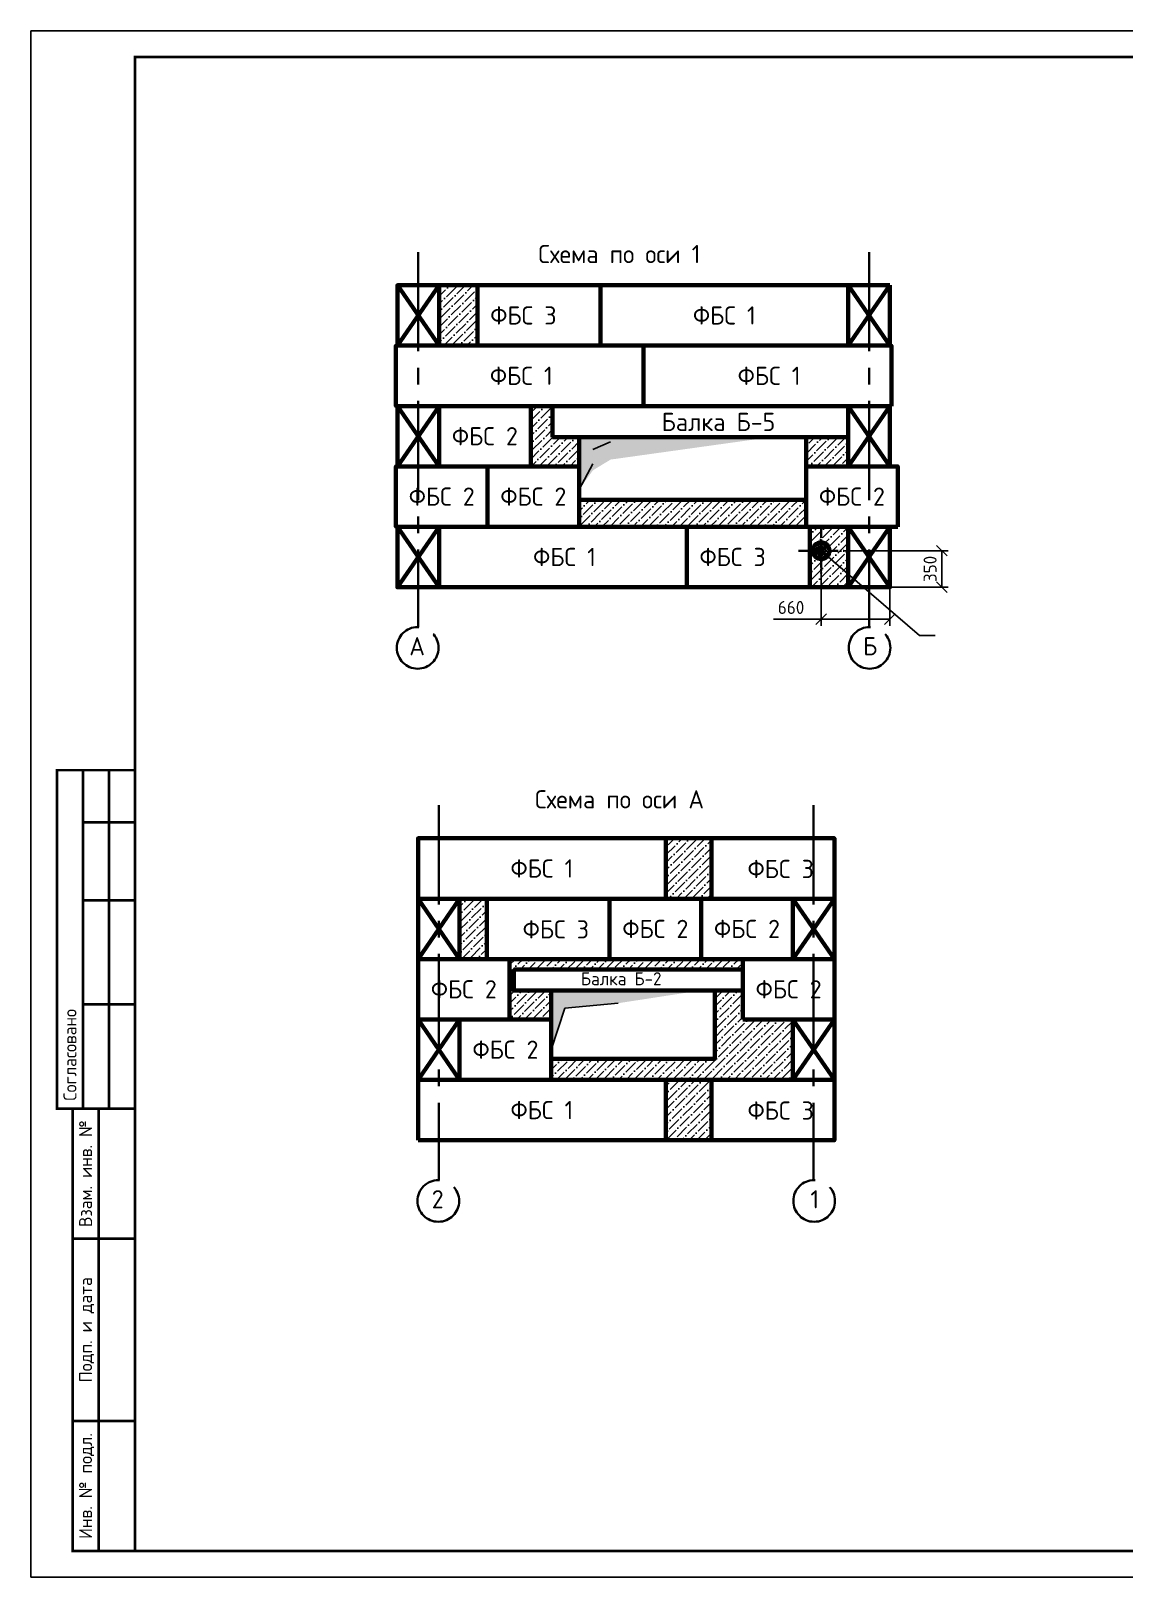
# Model space of a CAD drawing. Header units: millimetres. Extents: x 1601 to 14530, y 1157 to 12625.
# Drawn here: x 7853.9 to 8063.9, y 2825.6 to 3122.6 of the extents above; entities that cross this region are included whole.
import ezdxf
from ezdxf import colors
from ezdxf.entities.mleader import LeaderData, LeaderLine
from ezdxf.enums import TextEntityAlignment as Align
from ezdxf.math import Vec2, Vec3

# ---------------------------------------------------------------- set-up
doc = ezdxf.new("R2010")
doc.units = ezdxf.units.MM
doc.linetypes.add('осевая2', pattern=[28.575, 19.05, -3.175, 3.175, -3.175])
for name, color, linetype, lineweight in [('Осевая', 2, 'осевая2', 30), ('Основной', 1, 'Continuous', 60), ('Размер 3.5', 250, 'Continuous', 35), ('Размеры на чертеже', 250, 'Continuous', 25)]:
    doc.layers.add(name, color=color, linetype=linetype, lineweight=lineweight)
doc.styles.add('GOST', font='GOST Common.ttf')
doc.styles.get("Standard").update_dxf_attribs({"font": 'GOST Common.ttf'})
doc.dimstyles.new('М 1 к 50', dxfattribs={"dimtxt": 2.5, "dimasz": 2, "dimexe": 1.25, "dimexo": 0, "dimgap": 1, "dimtad": 1, "dimdec": 0, "dimlfac": 50, "dimzin": 0, "dimdsep": 46, "dimtxsty": 'GOST', "dimblk": 'OBLIQUE', "dimcen": 0, "dimclrd": 256, "dimclre": 256, "dimclrt": 256, "dimazin": 2, "dimtfac": 1, "dimtdec": 0, "dimtmove": 0, "dimatfit": 3, "dimldrblk": 'NONE', "dimfxl": 1.25, "dimtolj": 1, "dimtzin": 0, "dimlwd": -1, "dimlwe": -1, "dimarcsym": 2})
pattern_1 = [(45, (751.184, -348.8776), (0.55565335, 2.03739561), [2.619375, -0.523875, 0, -0.523875])]
pattern_2 = [(45, (750.848, -369.6912), (0.55565335, 2.03739561), [2.619375, -0.523875, 0, -0.523875])]

# ---------------------------------------------------------------- blocks, each defined once
blk = doc.blocks.new('*U372')
blk.add_lwpolyline([(0, 0), (420, 0), (420, -297), (0, -297)], close=True)
at = {"const_width": 0.5}
blk.add_lwpolyline([(20, -5), (415, -5), (415, -292), (20, -292)], close=True, dxfattribs=at)
for points in [[(20, -207), (5, -207), (5, -142), (20, -142)], [(10, -142), (10, -207)], [(15, -142), (15, -207)], [(10, -152), (20, -152)], [(10, -167), (20, -167)], [(10, -187), (20, -187)], [(20, -292), (8, -292), (8, -207), (20, -207)], [(13, -207), (13, -292)], [(8, -232), (20, -232)], [(8, -267), (20, -267)]]:
    blk.add_lwpolyline(points, dxfattribs=at)
at = {"style": 'GOST'}
blk.add_text('Согласовано', height=2.5, rotation=90, dxfattribs=at).set_placement((7.5, -205.5), align=Align.MIDDLE_LEFT)
for s, p in [('Взам. инв. №', (10.5, -219.5)), ('Подп. и дата', (10.5, -249.5)), ('Инв. № подл.', (10.5, -279.5))]:
    blk.add_text(s, height=2.5, rotation=90, dxfattribs=at).set_placement(p, align=Align.MIDDLE_CENTER)
blk.add_attdef('РАЗРАБОТАЛ', text='', height=2.5, dxfattribs=at).set_placement((250.5, -264.22), align=Align.MIDDLE_LEFT)
blk.add_attdef('ПРОВЕРИЛ', (250.75, -270.73), '', height=2.5, dxfattribs=at)
at = {"style": 'GOST', "flags": 8}
for tag, p in [('ЛИСТ', (387.6, -271.87)), ('ЛИСТОВ', (405.3, -271.86)), ('ФОРМАТ', (380.97, -294.75))]:
    blk.add_attdef(tag, text='', height=3, dxfattribs=at).set_placement(p, align=Align.MIDDLE_CENTER)
blk.add_attdef('ИМЯ_ЧЕРТЕЖА_001', (321.53, -284.99), '', height=3, dxfattribs=at)
blk = doc.blocks.new('*U37')
at = {"layer": 'Основной', "ltscale": 20}
blk.add_lwpolyline([(0, -290), (880, -290), (880, 290), (0, 290)], close=True, dxfattribs=at)
at = {"layer": 'Основной', "ltscale": 20, "flags": 1}
for tag, p in [('ВЕС', (579, 65)), ('ОБЪЕМ', (580, 62))]:
    blk.add_attdef(tag, p, '', height=2.5, dxfattribs=at)
at = {"layer": 'Основной', "ltscale": 20}
blk.add_attdef('НАЗВАНИЕ', (445, -134), '', height=38.9, dxfattribs=at)
blk = doc.blocks.new('*U36')
at = {"layer": 'Основной', "ltscale": 20}
blk.add_lwpolyline([(0, -290), (2380, -290), (2380, 290), (0, 290)], close=True, dxfattribs=at)
at = {"layer": 'Основной', "ltscale": 20, "flags": 1}
for tag, p in [('ВЕС', (579, 65)), ('ОБЪЕМ', (580, 62))]:
    blk.add_attdef(tag, p, '', height=2.5, dxfattribs=at)
at = {"layer": 'Основной', "ltscale": 20}
blk.add_attdef('НАЗВАНИЕ', (445, -134), '', height=38.9, dxfattribs=at)
blk = doc.blocks.new('*U328')
at = {"layer": 'Основной', "ltscale": 20}
blk.add_lwpolyline([(0, -290), (1180, -290), (1180, 290), (0, 290)], close=True, dxfattribs=at)
at = {"layer": 'Основной', "ltscale": 20, "flags": 1}
for tag, p in [('ВЕС', (579, 65)), ('ОБЪЕМ', (580, 62))]:
    blk.add_attdef(tag, p, '', height=2.5, dxfattribs=at)
at = {"layer": 'Основной', "ltscale": 20}
blk.add_attdef('НАЗВАНИЕ', (445, -134), '', height=38.9, dxfattribs=at)
blk = doc.blocks.new('_DotSmall')
at = {"color": 0, "linetype": 'ByBlock', "const_width": 0.5}
blk.add_lwpolyline([(-0.0625, 0, 1), (0.0625, 0, 1)], format="xyb", close=True, dxfattribs=at)
blk = doc.blocks.new('_Oblique')
at = {"color": 0, "linetype": 'ByBlock', "lineweight": -2}
blk.add_line((-0.5, -0.5), (0.5, 0.5), dxfattribs=at)
blk = doc.blocks.new('*D370')
at = {"transparency": 16777216}
for p, q in [((8005.74, 3022.74), (8005.74, 3008.34)), ((8018.94, 3022.74), (8018.94, 3008.34)), ((8005.74, 3009.59), (7996.58, 3009.59)), ((8018.94, 3009.59), (8005.74, 3009.59))]:
    blk.add_line(p, q, dxfattribs=at)
at = {"layer": 'Defpoints', "color": 0, "transparency": 16777216}
for p in [(8005.74, 3022.74), (8018.94, 3022.74), (8018.94, 3009.59)]:
    blk.add_point(p, dxfattribs=at)
at = {"transparency": 16777216, "xscale": 2, "yscale": 2, "zscale": 2, "rotation": 180}
blk.add_blockref('_Oblique', (8005.74, 3009.59), dxfattribs=at)
at = {"transparency": 16777216, "xscale": 2, "yscale": 2, "zscale": 2}
blk.add_blockref('_Oblique', (8018.94, 3009.59), dxfattribs=at)
at = {"transparency": 16777216, "insert": (7999.96, 3011.84), "char_height": 2.5, "attachment_point": 5, "style": 'GOST'}
blk.add_mtext('\\A1;660', dxfattribs=at)
blk = doc.blocks.new('_None')
blk = doc.blocks.new('*D371')
at = {"transparency": 16777216}
for p, q in [((8010.12, 3022.74), (8030.17, 3022.74)), ((8028.92, 3022.74), (8028.92, 3015.74)), ((8010.12, 3015.74), (8030.17, 3015.74))]:
    blk.add_line(p, q, dxfattribs=at)
at = {"layer": 'Defpoints', "color": 0, "transparency": 16777216}
for p in [(8010.12, 3022.74), (8010.12, 3015.74), (8028.92, 3015.74)]:
    blk.add_point(p, dxfattribs=at)
at = {"transparency": 16777216, "xscale": 2, "yscale": 2, "zscale": 2}
for p, rotation in [((8028.92, 3022.74), 90), ((8028.92, 3015.74), 270)]:
    blk.add_blockref('_Oblique', p, dxfattribs=dict(at, rotation=rotation))
at = {"transparency": 16777216, "insert": (8026.67, 3019.24), "char_height": 2.5, "attachment_point": 5, "rotation": 90, "style": 'GOST'}
blk.add_mtext('\\A1;350', dxfattribs=at)

msp = doc.modelspace()

# ---------------------------------------------------------------- hatches: boundary and pattern name
h = msp.add_hatch()
h.set_pattern_fill('ANSI36', scale=0.33)
h.set_pattern_definition(pattern_1)
h.paths.add_polyline_path([(7939.7424, 3073.7388), (7932.3368, 3073.7388), (7932.3368, 3062.1389), (7939.7424, 3062.1389)])
h = msp.add_hatch()
h.set_pattern_fill('ANSI36', scale=0.33)
h.set_pattern_definition(pattern_1)
h.paths.add_polyline_path([(7959.2517, 3044.5391), (7954.1424, 3044.5391), (7954.1424, 3050.5391), (7949.9368, 3050.5391), (7949.9368, 3038.9391), (7959.2517, 3038.9391)])
h.paths.add_polyline_path([(8010.9424, 3044.5391), (8002.8517, 3044.5391), (8002.8517, 3038.9391), (8010.9424, 3038.9391)])
h = msp.add_hatch(color=7)
h.dxf.hatch_style = 1
h.paths.add_polyline_path([(7961.8887, 3038.1809), (7965.2878, 3040.2499), (7995.9898, 3044.5391), (7959.2517, 3044.5391), (7959.2517, 3034.5019)])
h = msp.add_hatch()
h.set_pattern_fill('ANSI36', scale=0.33)
h.set_pattern_definition(pattern_1)
h.paths.add_polyline_path([(8002.8517, 3032.5391), (7959.2517, 3032.5391), (7959.2517, 3027.3391), (7979.2256, 3027.3391), (8002.8517, 3027.3391)])
edge = h.paths.add_edge_path()
edge.add_line((8010.9424, 3021.537), (8010.9424, 3022.7391))
edge.add_line((8010.9424, 3022.7391), (8007.3324, 3022.7391))
edge.add_arc((8005.7424, 3022.7391), 1.59, -180, 0, ccw=False)
edge.add_line((8004.1524, 3022.7391), (8003.5368, 3022.7391))
edge.add_line((8003.5368, 3022.7391), (8003.5368, 3015.7391))
edge.add_line((8003.5368, 3015.7391), (8010.2311, 3015.7391))
edge.add_line((8010.2311, 3015.7391), (8010.9424, 3015.7391))
edge.add_line((8010.9424, 3015.7391), (8010.9424, 3021.537))
edge = h.paths.add_edge_path()
edge.add_line((8010.9424, 3027.3391), (8003.5368, 3027.3391))
edge.add_line((8003.5368, 3027.3391), (8003.5368, 3022.7391))
edge.add_line((8003.5368, 3022.7391), (8004.1524, 3022.7391))
edge.add_arc((8005.7424, 3022.7391), 1.59, 0, 180, ccw=False)
edge.add_line((8007.3324, 3022.7391), (8009.4045, 3022.7391))
edge.add_line((8009.4045, 3022.7391), (8010.9424, 3022.7391))
edge.add_line((8010.9424, 3022.7391), (8010.9424, 3027.3391))
h = msp.add_hatch()
h.set_pattern_fill('ANSI37', scale=0.13)
h.set_pattern_definition([(45, (44.79707, 95.96192), (-0.291858324, 0.291858324), []), (135, (44.79707, 95.96192), (-0.291858324, -0.291858324), [])])
edge = h.paths.add_edge_path()
edge.add_arc((8005.7424, 3022.7391), 1.59, 0, 360)
edge = h.paths.add_edge_path(flags=17)
edge.add_arc((8005.7424, 3022.7391), 0.57, 0, 360)
h = msp.add_hatch()
h.set_pattern_fill('ANSI36', scale=0.33)
h.set_pattern_definition(pattern_2)
h.paths.add_polyline_path([(7975.8933, 2955.8985), (7982.6933, 2955.8985), (7984.6933, 2955.8985), (7984.6933, 2967.4985), (7975.8933, 2967.4985)])
h = msp.add_hatch()
h.set_pattern_fill('ANSI36', scale=0.33)
h.set_pattern_definition(pattern_2)
h.paths.add_polyline_path([(7941.4933, 2955.8985), (7936.2933, 2955.8985), (7936.2933, 2944.2986), (7941.4933, 2944.2986)])
h = msp.add_hatch()
h.set_pattern_fill('ANSI36', scale=0.33)
h.set_pattern_definition(pattern_2)
h.paths.add_polyline_path([(7946.6933, 2938.2865), (7946.6933, 2942.2865), (7990.6933, 2942.2865), (7990.6933, 2944.2986), (7945.8933, 2944.2986), (7945.8933, 2932.6987), (7953.8933, 2932.6987), (7953.8933, 2938.2865)])
h.paths.add_polyline_path([(8000.2933, 2921.0988), (8000.2933, 2932.6986), (7990.6933, 2932.6986), (7990.6933, 2938.2865), (7985.2933, 2938.2865), (7985.2933, 2925.111), (7953.8933, 2925.111), (7953.8933, 2921.0988), (7975.8933, 2921.0988), (7984.6933, 2921.0988)])
h.paths.add_polyline_path([(7984.6933, 2921.0988), (7975.8933, 2921.0988), (7975.8933, 2909.4988), (7984.6933, 2909.4988)])
h = msp.add_hatch(color=7)
h.dxf.hatch_style = 1
h.paths.add_polyline_path([(7956.5303, 2934.8967), (7966.7552, 2935.8276), (7982.7688, 2938.2865), (7953.8933, 2938.2865), (7953.8933, 2926.8987)])

# ---------------------------------------------------------------- linework, layer by layer
for p, q in [((7961.8887, 3042.1977), (7965.2878, 3043.6426)), ((7959.2517, 3034.5019), (7961.8887, 3039.407)), ((7936.2933, 2955.8985), (7941.4933, 2955.8985)), ((7953.8933, 2926.8987), (7956.5303, 2934.8967)), ((7956.5303, 2934.8967), (7966.7552, 2935.8276))]:
    msp.add_line(p, q)
at = {"layer": 'Осевая'}
for p, q in [((7928.3354, 3080.1007), (7928.3354, 3008.0814)), ((8014.9439, 3080.1007), (8014.9439, 3008.0814)), ((7932.2933, 2973.8602), (7932.2933, 2901.8409)), ((8004.2948, 2973.8603), (8004.2948, 2901.841))]:
    msp.add_line(p, q, dxfattribs=at)
at = {"layer": 'Осевая', "ltscale": 0.1}
for p, q in [((8005.7424, 3027.1125), (8005.7424, 3018.3658)), ((8001.3691, 3022.7391), (8010.1158, 3022.7391))]:
    msp.add_line(p, q, dxfattribs=at)
at = {"layer": 'Осевая'}
for centre in [(7928.2343, 3004.0824), (8015.0449, 3004.0824), (7932.1923, 2897.842), (8004.3958, 2897.8421)]:
    msp.add_circle(centre, 4.0002, dxfattribs=at)
at = {"layer": 'Основной'}
for p, q in [((7932.3368, 3062.1389), (7924.3368, 3073.7388)), ((7932.3368, 3073.7388), (7924.3368, 3062.1389)), ((8010.9424, 3062.1389), (8018.9424, 3073.7388)), ((8010.9424, 3073.7388), (8018.9424, 3062.1389)), ((7924.3368, 3050.539), (7924.3368, 3038.9391)), ((7932.3368, 3038.9391), (7924.3368, 3050.539)), ((7932.3368, 3050.539), (7924.3368, 3038.9391)), ((8010.9424, 3038.9391), (8018.9424, 3050.539)), ((8010.9424, 3050.539), (8018.9424, 3038.9391)), ((8018.9424, 3050.539), (8018.9424, 3038.9391)), ((7932.3368, 3038.939), (7924.3368, 3038.9391)), ((8010.9424, 3038.939), (8018.9424, 3038.9391)), ((7924.3368, 3027.3391), (7924.3368, 3015.7391)), ((7932.3368, 3015.7391), (7924.3368, 3027.3391)), ((7932.3368, 3027.3391), (7924.3368, 3015.7391)), ((8010.9424, 3015.7391), (8018.9424, 3027.3391)), ((8010.9424, 3027.3391), (8018.9424, 3015.7391)), ((8018.9424, 3027.3391), (8018.9424, 3015.7391)), ((7932.3368, 3015.7391), (7924.3368, 3015.7391)), ((8003.5368, 3015.7391), (8010.9424, 3015.7391)), ((8010.9424, 3015.7391), (8018.9424, 3015.7391)), ((7975.8933, 2967.4985), (7984.6933, 2967.4985)), ((7928.2933, 2955.8985), (7928.2933, 2944.2986)), ((7936.2933, 2944.2986), (7928.2933, 2955.8985)), ((7936.2933, 2955.8985), (7928.2933, 2944.2986)), ((8000.2933, 2944.2986), (8008.2933, 2955.8985)), ((8000.2933, 2955.8985), (8008.2933, 2944.2986)), ((8008.2933, 2955.8985), (8008.2933, 2944.2986)), ((7936.2933, 2944.2985), (7928.2933, 2944.2986)), ((7945.8933, 2944.2986), (7990.6933, 2944.2986)), ((8000.2933, 2944.2985), (8008.2933, 2944.2986)), ((7928.2933, 2932.6987), (7928.2933, 2921.0988)), ((7936.2933, 2921.0988), (7928.2933, 2932.6987)), ((7936.2933, 2932.6987), (7928.2933, 2921.0988)), ((8000.2933, 2921.0988), (8008.2933, 2932.6987)), ((8000.2933, 2932.6987), (8008.2933, 2921.0988)), ((8008.2933, 2932.6987), (8008.2933, 2921.0988)), ((7936.2933, 2921.0987), (7928.2933, 2921.0988)), ((7975.8933, 2921.0988), (7984.6933, 2921.0988)), ((8000.2933, 2921.0987), (8008.2933, 2921.0988)), ((7975.8933, 2909.4988), (7984.6933, 2909.4988))]:
    msp.add_line(p, q, dxfattribs=at)
for points in [[(7932.3368, 3073.7388), (7924.3368, 3073.7388), (7924.3368, 3062.1389), (7932.3368, 3062.1389)], [(7939.7424, 3073.7388), (7932.3368, 3073.7388), (7932.3368, 3062.1389), (7939.7424, 3062.1389)], [(8018.9424, 3073.7388), (8010.9424, 3073.7388), (8010.9424, 3062.1389), (8018.9424, 3062.1389)], [(7932.3368, 3050.539), (7924.3368, 3050.539), (7924.3368, 3038.9391), (7932.3368, 3038.9391)], [(7954.1424, 3044.5391), (8010.9424, 3044.5391), (8010.9424, 3050.5391), (7954.1424, 3050.5391)], [(8018.9424, 3050.539), (8010.9424, 3050.539), (8010.9424, 3038.9391), (8018.9424, 3038.9391)], [(7959.2517, 3032.5391), (8002.8517, 3032.5391), (8002.8517, 3044.5391), (7959.2517, 3044.5391)], [(7932.3368, 3027.3391), (7924.3368, 3027.3391), (7924.3368, 3015.7391), (7932.3368, 3015.7391)], [(8018.9424, 3027.3391), (8010.9424, 3027.3391), (8010.9424, 3015.7391), (8018.9424, 3015.7391)], [(7928.2933, 2955.8985), (7936.2933, 2955.8985), (7936.2933, 2944.2986), (7928.2933, 2944.2986)], [(8008.2933, 2955.8985), (8000.2933, 2955.8985), (8000.2933, 2944.2986), (8008.2933, 2944.2986)], [(7946.6933, 2942.2865), (7990.6933, 2942.2865), (7990.6933, 2938.2865), (7946.6933, 2938.2865)], [(7985.2933, 2938.2865), (7953.8933, 2938.2865), (7953.8933, 2925.111), (7985.2933, 2925.111)], [(7928.2933, 2932.6987), (7936.2933, 2932.6987), (7936.2933, 2921.0988), (7928.2933, 2921.0988)], [(8008.2933, 2932.6987), (8000.2933, 2932.6987), (8000.2933, 2921.0988), (8008.2933, 2921.0988)]]:
    msp.add_lwpolyline(points, close=True, dxfattribs=at)
for radius in [1.59, 0.57]:
    msp.add_circle((8005.7424, 3022.7391), radius, dxfattribs=at)

# ---------------------------------------------------------------- block references
msp.add_blockref('*U372', (7853.9325, 3122.5891))
at = {"layer": 'Основной', "yscale": 0.02, "zscale": 0.02}
for name, p, xscale in [('*U328', (7963.3424, 3067.9388), -0.02), ('*U36', (8010.9424, 3067.9388), -0.02), ('*U36', (7971.6397, 3056.3389), -0.02), ('*U36', (8019.2396, 3056.3389), -0.02), ('*U37', (7949.9368, 3044.7391), -0.02), ('*U37', (7941.6517, 3033.1391), -0.02), ('*U37', (7959.2517, 3033.1391), -0.02), ('*U37', (8020.4517, 3033.1391), -0.02), ('*U36', (7979.9368, 3021.5391), -0.02), ('*U328', (8003.5368, 3021.5391), -0.02), ('*U36', (7928.2933, 2961.6985), 0.02), ('*U328', (7984.6933, 2961.6985), 0.02), ('*U328', (7941.4933, 2950.0986), 0.02), ('*U37', (7965.0933, 2950.0985), 0.02), ('*U37', (7982.6933, 2950.0985), 0.02), ('*U37', (7928.2933, 2938.4986), 0.02), ('*U37', (7990.6933, 2938.4986), 0.02), ('*U37', (7936.2933, 2926.8987), 0.02), ('*U36', (7928.2933, 2915.2988), 0.02), ('*U328', (7984.6933, 2915.2988), 0.02)]:
    msp.add_blockref(name, p, dxfattribs=dict(at, xscale=xscale))

# ---------------------------------------------------------------- texts
at = {"layer": 'Основной', "char_height": 3.5, "attachment_point": 5}
for s, insert in [('А', (7928.1194, 3004.4015)), ('Б', (8015.1599, 3004.4015)), ('2', (7932.0773, 2898.161)), ('1', (8004.5107, 2898.1611))]:
    msp.add_mtext_dynamic_manual_height_columns(s, width=5.739849, gutter_width=12.5, heights=[0], dxfattribs=dict(at, insert=insert))
at = {"layer": 'Размер 3.5', "attachment_point": 5, "style": 'GOST'}
for s, width, heights, insert, char_height in [('Схема по оси 1', 37.356069, [0], (7966.977, 3079.728), 3.5), ('{\\C7;ФБС 3}', 15.874668, [5.3157], (7948.5424, 3067.9388), 3.5), ('{\\C7;ФБС 1}', 27.497551, [0], (7987.1424, 3067.9388), 3.5), ('{\\C7;ФБС 1}', 27.497551, [0], (7948.1368, 3056.3389), 3.5), ('{\\C7;ФБС 1}', 27.497551, [0], (7995.7368, 3056.3389), 3.5), ('{\\C7;Балка Б-5}', 48.475316, [5.3157], (7986.0037, 3047.4902), 3.5), ('{\\C7;ФБС 2}', 15.874668, [5.3157], (7941.1368, 3044.7391), 3.5), ('{\\C7;ФБС 2}', 15.874668, [5.3157], (7932.8517, 3033.1391), 3.5), ('{\\C7;ФБС 2}', 15.874668, [5.3157], (7950.4517, 3033.1391), 3.5), ('{\\C7;ФБС 2}', 15.874668, [5.3157], (8011.6517, 3033.1391), 3.5), ('{\\C7;ФБС 1}', 27.497551, [0], (7956.434, 3021.5391), 3.5), ('{\\C7;ФБС 3}', 15.874668, [5.3157], (7988.7368, 3021.5391), 3.5), ('Схема по оси A', 37.356069, [0], (7967.0004, 2974.9843), 3.5), ('{\\C7;ФБС 1}', 27.497551, [0], (7952.0933, 2961.6985), 3.5), ('{\\C7;ФБС 3}', 15.874668, [5.3157], (7997.9751, 2961.6093), 3.5), ('{\\C7;ФБС 3}', 15.874668, [5.3157], (7954.7751, 2950.0093), 3.5), ('{\\C7;ФБС 2}', 15.874668, [5.3157], (7973.8933, 2950.0985), 3.5), ('{\\C7;ФБС 2}', 15.874668, [5.3157], (7991.4933, 2950.0985), 3.5), ('{\\C7;Балка Б-2}', 59.561246, [0], (7967.3227, 2940.5219), 2.5), ('{\\C7;ФБС 2}', 15.874668, [5.3157], (7937.0933, 2938.4986), 3.5), ('{\\C7;ФБС 2}', 15.874668, [5.3157], (7999.4933, 2938.4986), 3.5), ('{\\C7;ФБС 2}', 15.874668, [5.3157], (7945.0933, 2926.8987), 3.5), ('{\\C7;ФБС 1}', 27.497551, [0], (7952.0933, 2915.2988), 3.5), ('{\\C7;ФБС 3}', 15.874668, [5.3157], (7997.9751, 2915.2095), 3.5)]:
    msp.add_mtext_dynamic_manual_height_columns(s, width=width, gutter_width=12.5, heights=heights, dxfattribs=dict(at, insert=insert, char_height=char_height))

# ---------------------------------------------------------------- dimensions: what is measured, and where the dimension line sits
dim = msp.add_linear_dim(base=(8028.9152, 3015.7391), p1=(8010.1158, 3022.7391), p2=(8010.1158, 3015.7391), angle=90, dimstyle='М 1 к 50')
dim.commit()
dim.dimension.update_dxf_attribs({"geometry": '*D371', "text_midpoint": (8026.6652, 3019.2391)})
dim = msp.add_linear_dim(base=(8018.9424, 3009.5868), p1=(8005.7424, 3022.7391), p2=(8018.9424, 3022.7391), dimstyle='М 1 к 50')
dim.commit()
dim.dimension.update_dxf_attribs({"geometry": '*D370', "text_midpoint": (7999.9584, 3009.5868), "dimtype": 160})

# ---------------------------------------------------------------- leaders
at = {"layer": 'Размеры на чертеже'}
ml = msp.add_multileader_mtext('Standard', dxfattribs=at)
ml.set_content('', color=256, style='GOST')
ml.set_leader_properties()
ml.set_arrow_properties(name='DOTSMALL')
ml.build(insert=Vec2(0, 0))
ml.multileader.update_dxf_attribs({"text_left_attachment_type": 6, "text_right_attachment_type": 6, "dogleg_length": 1, "arrow_head_size": 2})
ctx = ml.context
ctx.base_point, ctx.char_height, ctx.arrow_head_size, ctx.plane_origin = Vec3(8025.6152, 3006.4556), 3.5, 2, Vec3(8004.9845, 3041.245)
ctx.left_attachment, ctx.right_attachment = 6, 6
notes = []
notes.append((ctx, [(1, (1, 1, 0), (8024.6152, 3006.4556), (1, 0), 1, [(0, [(8005.7424, 3022.7391)], 0, [])])]))
ctx.mtext.insert, ctx.mtext.flow_direction = Vec3(8027.6152, 3010.6556), 5
for ctx, leaders in notes:
    for number, flags, end, landing, length, lines in leaders:
        leader = LeaderData()
        leader.index, (leader.has_last_leader_line, leader.has_dogleg_vector, leader.attachment_direction) = number, flags
        leader.last_leader_point, leader.dogleg_vector, leader.dogleg_length = Vec3(end), Vec3(landing), length
        for number, points, colour, breaks in lines:
            line = LeaderLine()
            line.index, line.vertices, line.color, line.breaks = number, Vec3.list(points), colors.encode_raw_color(colour), breaks
            leader.lines.append(line)
        ctx.leaders.append(leader)

doc.saveas('drawing.dxf')
